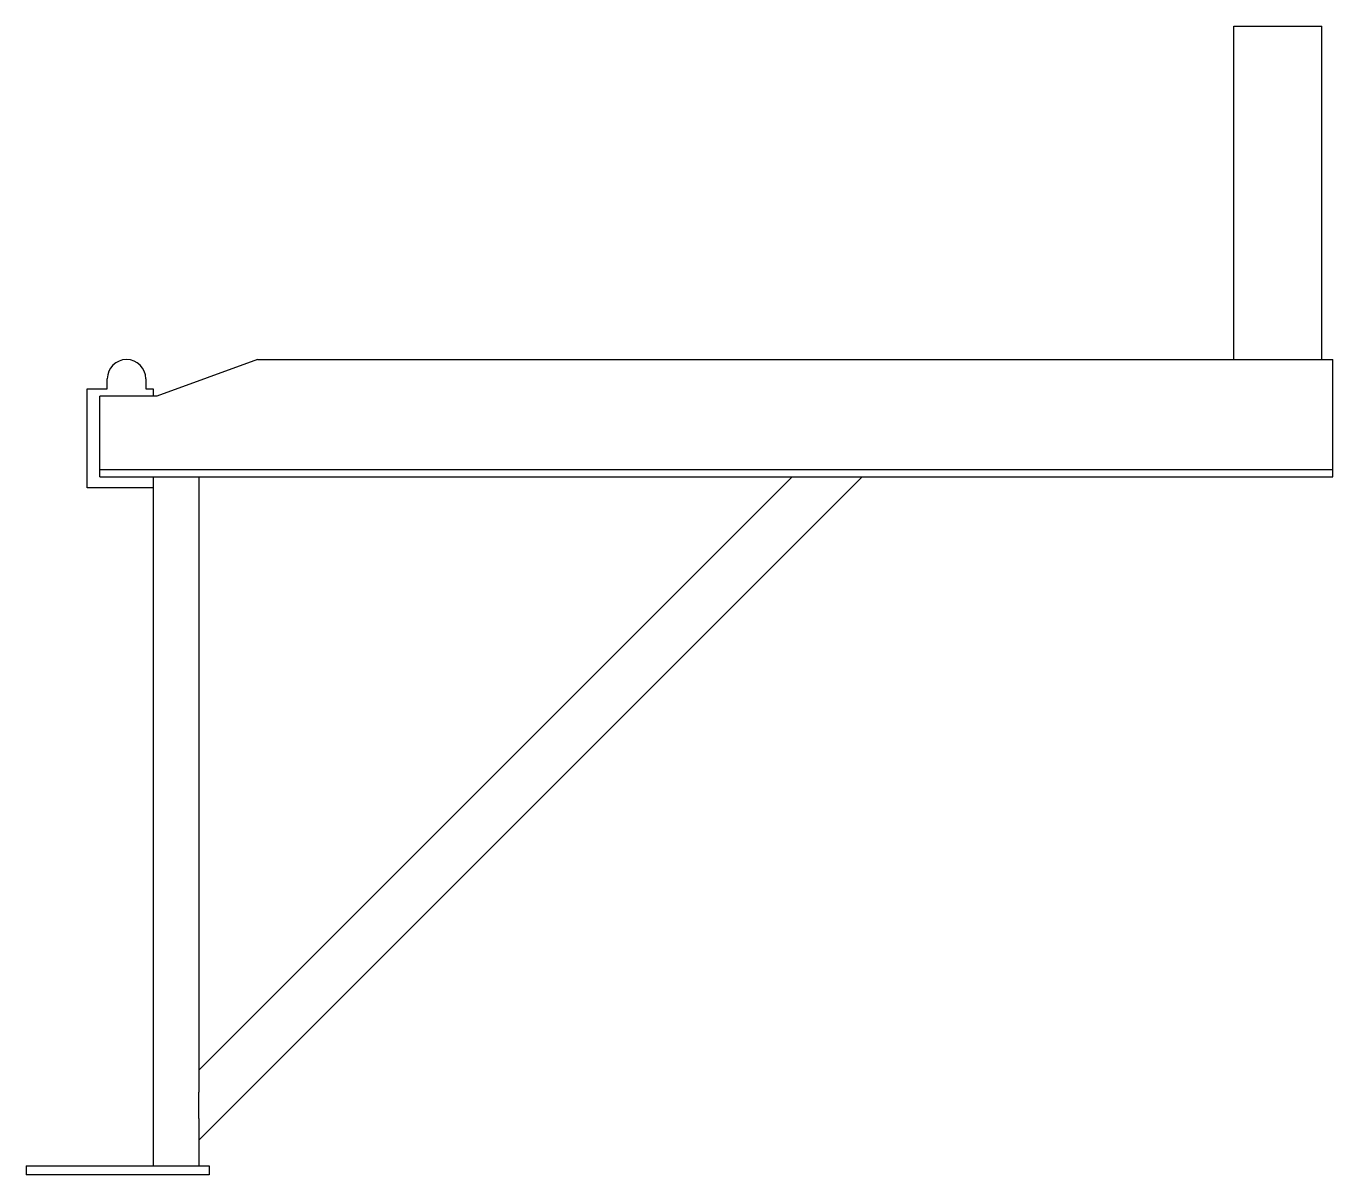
# Model space of a CAD drawing. Header units: millimetres. Extents: x -33 to 680, y 50 to 677.
import ezdxf

# ---------------------------------------------------------------- set-up
doc = ezdxf.new("R2010")
doc.units = ezdxf.units.MM
doc.layers.add('KwikScaf Matrix', color=7, linetype='Continuous')

# ---------------------------------------------------------------- blocks, each defined once
blk = doc.blocks.new('109603xz')
at = {"layer": 'KwikScaf Matrix', "color": 0, "extrusion": (0, 1, -1.83691e-16)}
for p, q in [((626, 495), (626, 677)), ((626, 677), (674, 677)), ((674, 495), (674, 677)), ((93, 495), (38, 475)), ((93, 495), (650, 495)), ((650, 495), (680, 495)), ((680, 435), (680, 495)), ((0, 425), (0, 479)), ((0, 479), (11, 479)), ((11, 479), (11, 484.5)), ((32, 484.5), (32, 479)), ((32, 479), (36, 479)), ((36, 479), (36, 475)), ((7, 435), (7, 475)), ((38, 475), (7, 475)), ((7, 435), (680, 435)), ((7, 431), (7, 435)), ((7, 431), (680, 431)), ((36, 431), (36, 425)), ((61, 68.91), (423.09, 431)), ((61, 107.09), (384.91, 431)), ((61, 431), (61, 95.21)), ((680, 431), (680, 435)), ((36, 425), (0, 425)), ((36, 425), (36, 55)), ((61, 80.79), (61, 95.21)), ((61, 80.79), (61, 55)), ((-33.3, 55), (66.7, 55)), ((-33.3, 55), (-33.3, 50)), ((66.7, 50), (-33.3, 50)), ((66.7, 55), (66.7, 50))]:
    blk.add_line(p, q, dxfattribs=at)
at = {"layer": 'KwikScaf Matrix', "color": 0}
blk.add_arc((21.5, 484.5), 10.5, 0, 180, dxfattribs=at)

msp = doc.modelspace()

# ---------------------------------------------------------------- block references
msp.add_blockref('109603xz', (0, 0))

doc.saveas('drawing.dxf')
